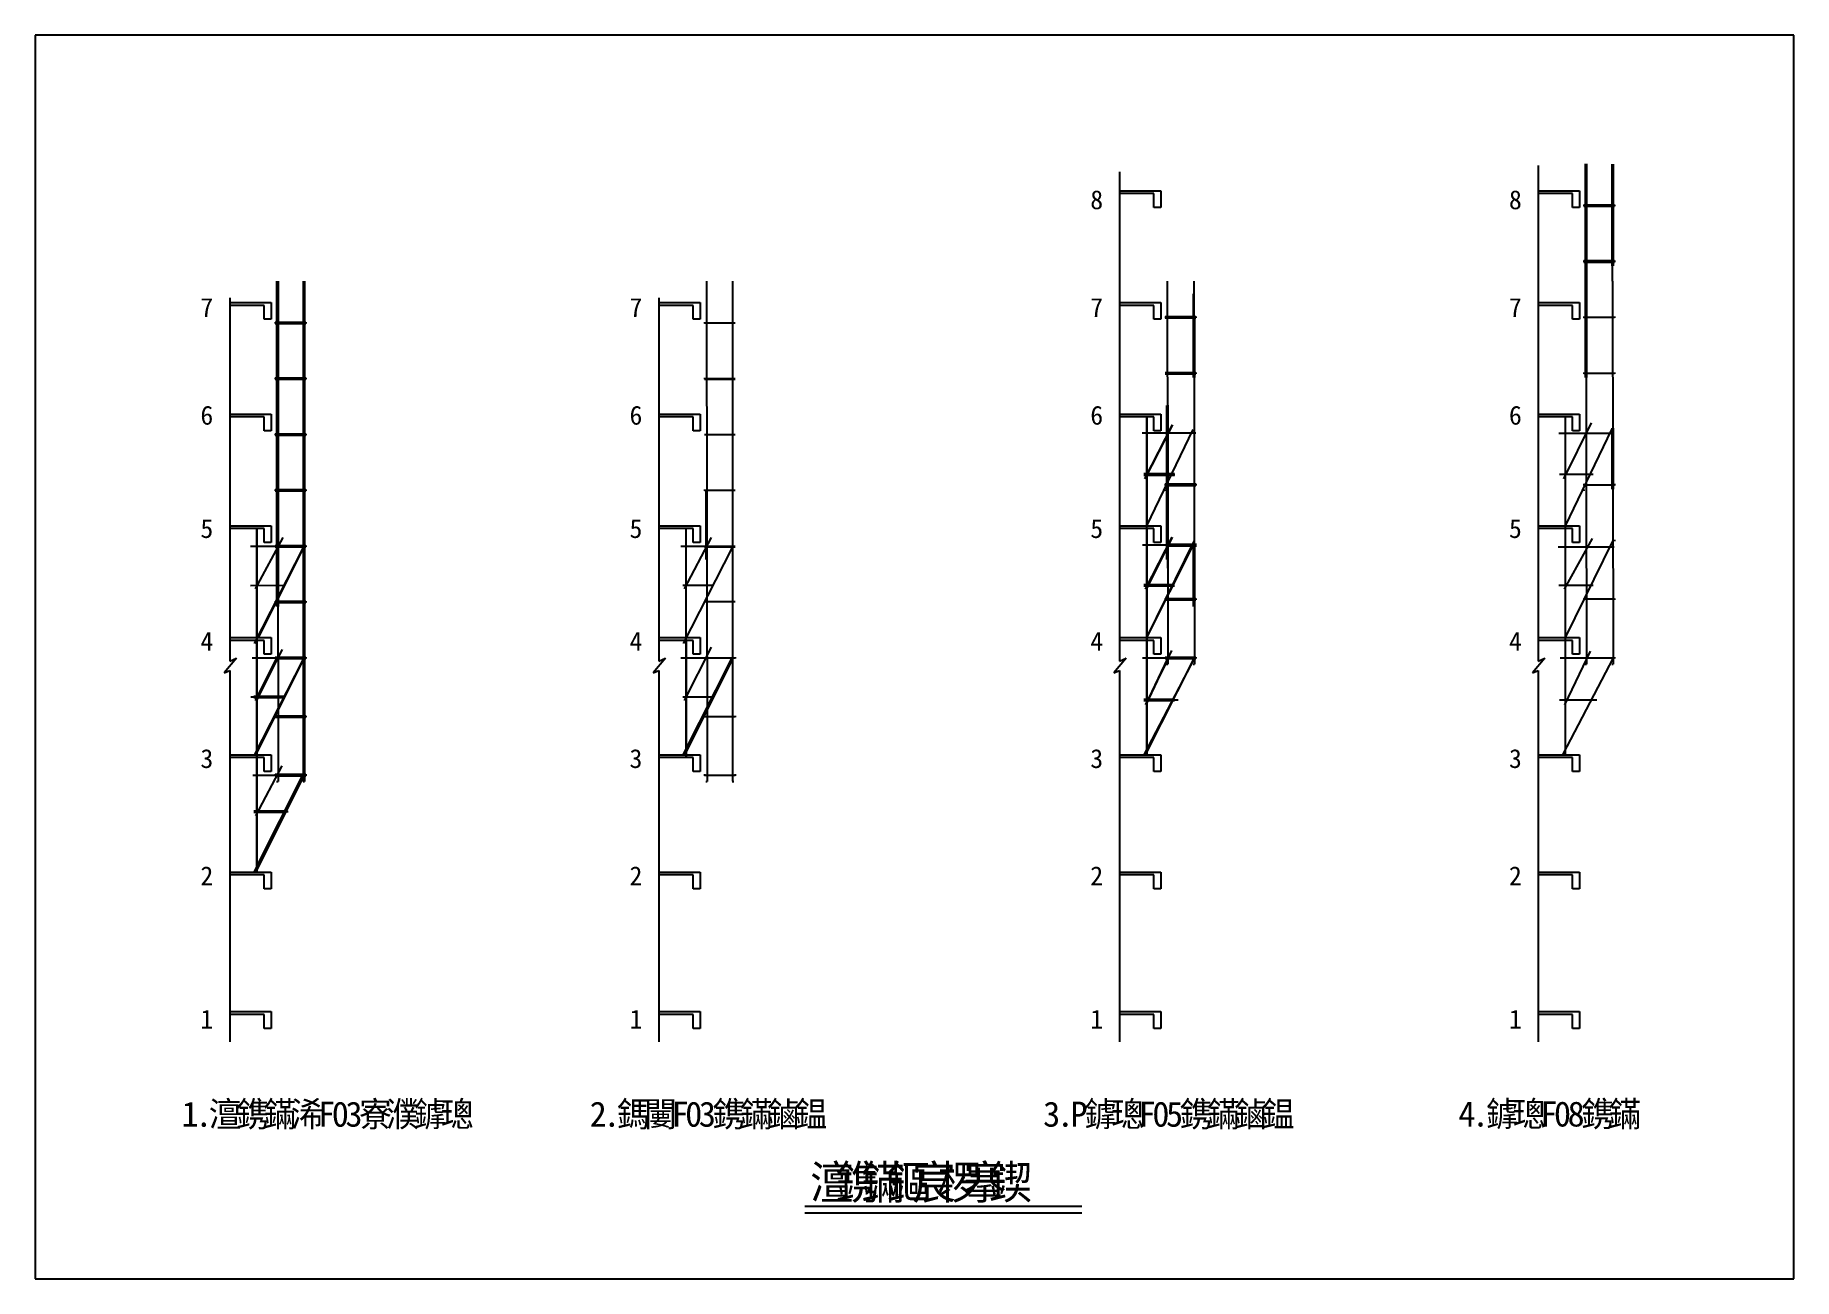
# Model space of a CAD drawing. Header units: metres. Extents: x 0 to 420, y 0 to 297.
import ezdxf

# ---------------------------------------------------------------- set-up
doc = ezdxf.new("R2010")
doc.units = ezdxf.units.M
doc.layers.add(' ', color=7, linetype='Continuous')

msp = doc.modelspace()

# ---------------------------------------------------------------- linework, layer by layer
at = {"layer": ' '}
for p, q in [((358.97, 265.9), (358.97, 147.53)), ((370.18, 266.27), (370.18, 255.25)), ((370.35, 238.23), (370.35, 266.27)), ((370.51, 266.27), (370.51, 255.25)), ((376.51, 266.23), (376.51, 255.25)), ((376.68, 238.23), (376.68, 266.23)), ((376.85, 266.23), (376.85, 255.25)), ((258.98, 264.33), (258.98, 147.53)), ((259.04, 259.82), (268.86, 259.82)), ((267.19, 259.15), (259.04, 259.15)), ((267.19, 255.82), (267.19, 259.15)), ((268.86, 259.82), (268.86, 255.82)), ((359.03, 259.82), (368.85, 259.82)), ((367.18, 259.15), (359.03, 259.15)), ((367.18, 255.82), (367.18, 259.15)), ((368.85, 259.82), (368.85, 255.82)), ((369.85, 256.48), (377.18, 256.48)), ((369.85, 256.48), (377.18, 256.48)), ((369.85, 256.48), (377.18, 256.48)), ((369.85, 256.48), (369.85, 256.15)), ((369.85, 256.32), (377.18, 256.32)), ((369.85, 256.32), (377.21, 256.32)), ((370.18, 256.48), (370.18, 241.91)), ((370.51, 256.48), (370.51, 241.91)), ((376.51, 256.48), (376.51, 241.91)), ((376.85, 256.48), (376.85, 241.91)), ((377.18, 256.48), (377.18, 256.15)), ((268.86, 255.82), (267.19, 255.82)), ((368.85, 255.82), (367.18, 255.82)), ((369.85, 256.15), (377.18, 256.15)), ((369.85, 256.15), (377.18, 256.15)), ((369.85, 256.15), (377.18, 256.15)), ((369.85, 243.15), (377.18, 243.15)), ((369.85, 243.15), (377.18, 243.15)), ((369.85, 243.15), (377.18, 243.15)), ((369.85, 243.15), (369.85, 242.82)), ((369.85, 242.98), (377.18, 242.98)), ((369.85, 242.98), (377.21, 242.98)), ((369.85, 242.82), (377.18, 242.82)), ((369.85, 242.82), (377.18, 242.82)), ((369.85, 242.82), (377.18, 242.82)), ((370.18, 243.15), (370.18, 226.48)), ((370.51, 243.15), (370.51, 226.48)), ((377.18, 243.15), (377.18, 242.82)), ((57.67, 238.27), (57.67, 227.25)), ((57.84, 238.27), (58, 118.8)), ((58, 238.27), (58, 227.25)), ((64, 238.23), (64, 227.25)), ((64.17, 118.87), (64.17, 238.23)), ((64.17, 238.23), (64.17, 118.87)), ((64.34, 238.23), (64.34, 227.25)), ((160.32, 238.27), (160.49, 118.8)), ((166.65, 118.87), (166.65, 238.23)), ((270.36, 238.23), (270.52, 146.8)), ((276.52, 235.26), (276.52, 228.58)), ((276.69, 238.23), (276.86, 146.8)), ((370.18, 235.26), (370.18, 228.58)), ((370.35, 238.23), (370.51, 146.8)), ((370.51, 235.3), (370.51, 228.58)), ((376.68, 238.23), (376.85, 146.8)), ((46.47, 234.27), (46.47, 147.53)), ((46.52, 233.15), (56.34, 233.15)), ((54.67, 232.48), (46.52, 232.48)), ((54.67, 229.15), (54.67, 232.48)), ((56.34, 233.15), (56.34, 229.15)), ((148.95, 234.27), (148.95, 147.53)), ((149.01, 233.15), (158.82, 233.15)), ((157.15, 232.48), (149.01, 232.48)), ((157.15, 229.15), (157.15, 232.48)), ((158.82, 233.15), (158.82, 229.15)), ((259.04, 233.15), (268.86, 233.15)), ((267.19, 232.48), (259.04, 232.48)), ((267.19, 229.15), (267.19, 232.48)), ((268.86, 233.15), (268.86, 229.15)), ((359.03, 233.15), (368.85, 233.15)), ((367.18, 232.48), (359.03, 232.48)), ((367.18, 229.15), (367.18, 232.48)), ((368.85, 233.15), (368.85, 229.15)), ((56.34, 229.15), (54.67, 229.15)), ((57.34, 228.48), (64.67, 228.48)), ((57.34, 228.48), (64.67, 228.48)), ((57.34, 228.48), (64.67, 228.48)), ((57.34, 228.48), (57.34, 228.15)), ((57.34, 228.32), (64.7, 228.32)), ((57.34, 228.32), (64.7, 228.32)), ((57.34, 228.15), (64.67, 228.15)), ((57.34, 228.15), (64.67, 228.15)), ((57.34, 228.15), (64.67, 228.15)), ((57.67, 228.48), (57.67, 213.91)), ((58, 228.48), (58, 213.91)), ((64, 228.48), (64, 213.91)), ((64.34, 228.48), (64.34, 213.91)), ((64.67, 228.48), (64.67, 228.15)), ((158.82, 229.15), (157.15, 229.15)), ((159.82, 228.48), (159.82, 228.15)), ((159.82, 228.48), (159.82, 228.15)), ((159.82, 228.32), (167.18, 228.32)), ((268.86, 229.15), (267.19, 229.15)), ((269.75, 229.65), (277.22, 229.65)), ((269.86, 229.82), (277.19, 229.82)), ((269.86, 229.82), (277.19, 229.82)), ((269.86, 229.82), (277.19, 229.82)), ((269.86, 229.82), (277.19, 229.82)), ((269.86, 229.65), (277.22, 229.65)), ((269.86, 229.48), (277.19, 229.48)), ((269.86, 229.48), (277.19, 229.48)), ((269.86, 229.48), (277.19, 229.48)), ((269.86, 229.48), (277.19, 229.48)), ((276.52, 229.82), (276.52, 215.25)), ((276.86, 229.82), (276.86, 215.25)), ((277.19, 229.82), (277.19, 229.48)), ((277.19, 229.82), (277.19, 229.48)), ((368.85, 229.15), (367.18, 229.15)), ((369.74, 229.65), (377.21, 229.65)), ((369.85, 229.82), (369.85, 229.48)), ((369.85, 229.82), (369.85, 229.48)), ((370.18, 229.82), (370.18, 215.25)), ((370.51, 229.82), (370.51, 215.25)), ((377.18, 229.82), (377.18, 229.48)), ((377.18, 229.82), (377.18, 229.48)), ((377.18, 229.82), (377.18, 229.48)), ((377.18, 229.82), (377.18, 229.48)), ((57.34, 215.15), (64.67, 215.15)), ((57.34, 215.15), (64.67, 215.15)), ((57.34, 215.15), (64.67, 215.15)), ((57.34, 215.15), (57.34, 214.82)), ((57.34, 214.98), (64.7, 214.98)), ((57.34, 214.98), (64.7, 214.98)), ((57.34, 214.82), (64.67, 214.82)), ((57.34, 214.82), (64.67, 214.82)), ((57.34, 214.82), (64.67, 214.82)), ((57.67, 215.15), (57.67, 198.48)), ((58, 215.15), (58, 198.48)), ((64, 215.15), (64, 198.48)), ((64.34, 215.15), (64.34, 198.48)), ((64.67, 215.15), (64.67, 214.82)), ((159.82, 215.15), (159.82, 214.82)), ((159.82, 215.15), (159.82, 214.82)), ((159.82, 214.98), (167.18, 214.98)), ((159.82, 214.98), (167.18, 214.98)), ((159.82, 214.82), (167.15, 214.82)), ((269.86, 216.48), (277.19, 216.48)), ((269.86, 216.48), (277.19, 216.48)), ((269.86, 216.48), (277.19, 216.48)), ((269.86, 216.32), (277.19, 216.32)), ((269.86, 216.32), (277.22, 216.32)), ((269.86, 216.15), (277.19, 216.15)), ((269.86, 216.15), (277.19, 216.15)), ((269.86, 216.15), (277.19, 216.15)), ((277.19, 216.48), (277.19, 216.15)), ((369.85, 216.48), (369.85, 216.15)), ((369.85, 216.32), (377.18, 216.32)), ((377.18, 216.48), (377.18, 216.15)), ((377.18, 216.48), (377.18, 216.15)), ((46.52, 206.48), (56.34, 206.48)), ((54.67, 205.82), (46.52, 205.82)), ((54.67, 202.48), (54.67, 205.82)), ((56.34, 206.48), (56.34, 202.48)), ((57.67, 207.26), (57.67, 200.58)), ((58, 207.3), (58, 200.58)), ((64, 207.26), (64, 200.58)), ((149.01, 206.48), (158.82, 206.48)), ((157.15, 205.82), (149.01, 205.82)), ((157.15, 202.48), (157.15, 205.82)), ((158.82, 206.48), (158.82, 202.48)), ((259.04, 206.48), (268.86, 206.48)), ((259.04, 206.48), (268.86, 206.48)), ((267.19, 205.82), (259.04, 205.82)), ((267.19, 205.82), (259.04, 205.82)), ((265.47, 125.15), (265.47, 205.82)), ((265.47, 205.82), (265.47, 179.82)), ((267.19, 202.48), (267.19, 205.82)), ((267.19, 202.48), (267.19, 205.82)), ((268.86, 206.48), (268.86, 202.48)), ((268.86, 206.48), (268.86, 202.48)), ((270.19, 208.59), (270.19, 201.91)), ((270.19, 207.26), (270.19, 200.58)), ((270.52, 208.63), (270.52, 201.91)), ((270.52, 207.3), (270.52, 200.58)), ((359.03, 206.48), (368.85, 206.48)), ((359.03, 206.48), (368.85, 206.48)), ((359.03, 206.48), (368.85, 206.48)), ((367.18, 205.82), (359.03, 205.82)), ((367.18, 205.82), (359.03, 205.82)), ((367.18, 205.82), (359.03, 205.82)), ((365.46, 125.15), (365.46, 205.82)), ((367.18, 202.48), (367.18, 205.82)), ((367.18, 202.48), (367.18, 205.82)), ((367.18, 202.48), (367.18, 205.82)), ((368.85, 206.48), (368.85, 202.48)), ((368.85, 206.48), (368.85, 202.48)), ((368.85, 206.48), (368.85, 202.48)), ((56.34, 202.48), (54.67, 202.48)), ((57.34, 201.82), (64.67, 201.82)), ((57.34, 201.82), (64.67, 201.82)), ((57.34, 201.82), (64.67, 201.82)), ((57.34, 201.82), (64.67, 201.82)), ((57.34, 201.82), (57.34, 201.48)), ((57.34, 201.82), (57.34, 201.48)), ((57.34, 201.65), (64.67, 201.65)), ((57.34, 201.65), (64.7, 201.65)), ((57.67, 201.82), (57.67, 187.25)), ((58, 201.82), (58, 187.25)), ((64, 201.82), (64, 187.25)), ((64.34, 201.82), (64.34, 187.25)), ((64.67, 201.82), (64.67, 201.48)), ((64.67, 201.82), (64.67, 201.48)), ((158.82, 202.48), (157.15, 202.48)), ((159.82, 201.65), (167.15, 201.65)), ((264.4, 202.03), (277.19, 202.03)), ((271.61, 203.96), (264.99, 191.08)), ((264.99, 191.08), (271.61, 203.96)), ((265.52, 179.82), (276.52, 202.82)), ((265.52, 179.82), (276.52, 202.82)), ((268.86, 202.48), (267.19, 202.48)), ((268.86, 202.48), (267.19, 202.48)), ((270.19, 201.82), (270.19, 187.25)), ((270.52, 201.82), (270.52, 187.25)), ((363.89, 201.97), (377.09, 201.97)), ((371.62, 204.4), (364.98, 191.08)), ((365.51, 179.82), (376.51, 202.82)), ((368.85, 202.48), (367.18, 202.48)), ((368.85, 202.48), (367.18, 202.48)), ((368.85, 202.48), (367.18, 202.48)), ((376.51, 203.15), (376.51, 188.58)), ((376.85, 203.15), (376.85, 188.58)), ((57.34, 201.48), (64.67, 201.48)), ((57.34, 201.48), (64.67, 201.48)), ((57.34, 201.48), (64.67, 201.48)), ((57.34, 201.48), (64.67, 201.48)), ((264.78, 192.29), (272.11, 192.29)), ((264.78, 192.29), (272.11, 192.29)), ((264.78, 192.29), (272.11, 192.29)), ((264.78, 192.15), (272.11, 192.15)), ((264.78, 192.15), (272.11, 192.15)), ((264.78, 192.12), (272.14, 192.12)), ((264.78, 191.96), (272.11, 191.96)), ((264.78, 191.96), (272.11, 191.96)), ((264.78, 191.96), (272.11, 191.96)), ((264.78, 191.96), (272.11, 191.96)), ((269.86, 189.82), (277.19, 189.82)), ((269.86, 189.82), (277.19, 189.82)), ((269.86, 189.82), (277.19, 189.82)), ((269.86, 189.82), (269.86, 189.48)), ((269.86, 189.65), (277.19, 189.65)), ((269.86, 189.65), (277.22, 189.65)), ((269.86, 189.48), (277.19, 189.48)), ((269.86, 189.48), (277.19, 189.48)), ((269.86, 189.48), (277.19, 189.48)), ((269.97, 189.48), (269.92, 189.37)), ((277.19, 189.82), (277.19, 189.48)), ((364, 192.15), (372.1, 192.15)), ((369.85, 189.82), (369.85, 189.48)), ((369.85, 189.82), (369.85, 189.48)), ((369.85, 189.65), (377.18, 189.65)), ((369.96, 189.48), (369.91, 189.37)), ((369.96, 189.48), (369.91, 189.37)), ((377.18, 189.82), (377.18, 189.48)), ((377.18, 189.82), (377.18, 189.48)), ((57.34, 188.48), (64.67, 188.48)), ((57.34, 188.48), (64.67, 188.48)), ((57.34, 188.48), (64.67, 188.48)), ((57.34, 188.48), (57.34, 188.15)), ((57.34, 188.32), (64.7, 188.32)), ((57.34, 188.32), (64.7, 188.32)), ((57.34, 188.15), (64.67, 188.15)), ((57.34, 188.15), (64.67, 188.15)), ((57.34, 188.15), (64.67, 188.15)), ((57.67, 188.48), (57.67, 171.82)), ((58, 188.48), (58, 171.82)), ((64, 188.48), (64, 171.82)), ((64.34, 188.48), (64.34, 171.82)), ((64.67, 188.48), (64.67, 188.15)), ((159.82, 188.48), (159.82, 188.15)), ((159.82, 188.48), (159.82, 188.15)), ((159.82, 188.32), (167.18, 188.32)), ((160.15, 188.48), (160.15, 171.82)), ((160.15, 188.48), (160.15, 171.82)), ((269.86, 188.48), (269.86, 188.15)), ((270.19, 188.48), (270.19, 171.82)), ((270.52, 188.48), (270.52, 171.82)), ((369.85, 188.48), (369.85, 188.15)), ((58, 180.63), (58, 173.91)), ((64.34, 180.63), (64.34, 173.91)), ((46.52, 179.82), (56.34, 179.82)), ((54.67, 179.15), (46.52, 179.15)), ((59.12, 177.02), (52.5, 164.79)), ((52.96, 97.15), (52.96, 179.15)), ((52.96, 179.15), (52.96, 97.15)), ((52.96, 179.15), (52.96, 153.15)), ((54.67, 175.82), (54.67, 179.15)), ((56.34, 179.82), (56.34, 175.82)), ((57.67, 180.59), (57.67, 173.91)), ((64, 180.59), (64, 173.91)), ((149.01, 179.82), (158.82, 179.82)), ((149.01, 179.82), (158.82, 179.82)), ((149.01, 179.82), (158.82, 179.82)), ((157.15, 179.15), (149.01, 179.15)), ((157.15, 179.15), (149.01, 179.15)), ((157.15, 179.15), (149.01, 179.15)), ((161.45, 177.01), (154.98, 164.79)), ((155.44, 124.48), (155.44, 179.15)), ((157.15, 175.82), (157.15, 179.15)), ((157.15, 175.82), (157.15, 179.15)), ((157.15, 175.82), (157.15, 179.15)), ((158.82, 179.82), (158.82, 175.82)), ((158.82, 179.82), (158.82, 175.82)), ((158.82, 179.82), (158.82, 175.82)), ((160.15, 180.59), (160.15, 173.91)), ((160.15, 180.59), (160.15, 173.91)), ((259.04, 179.82), (268.86, 179.82)), ((259.04, 179.82), (268.86, 179.82)), ((259.04, 179.82), (268.86, 179.82)), ((267.19, 179.15), (259.04, 179.15)), ((267.19, 179.15), (259.04, 179.15)), ((267.19, 179.15), (259.04, 179.15)), ((271.55, 177.12), (265.17, 164.69)), ((265.17, 164.69), (271.55, 177.12)), ((271.55, 177.12), (265.29, 164.61)), ((265.47, 179.15), (265.47, 151.82)), ((267.19, 175.82), (267.19, 179.15)), ((267.19, 175.82), (267.19, 179.15)), ((267.19, 175.82), (267.19, 179.15)), ((268.86, 179.82), (268.86, 175.82)), ((268.86, 179.82), (268.86, 175.82)), ((268.86, 179.82), (268.86, 175.82)), ((359.03, 179.82), (368.85, 179.82)), ((359.03, 179.82), (368.85, 179.82)), ((359.03, 179.82), (368.85, 179.82)), ((359.03, 179.82), (368.85, 179.82)), ((367.18, 179.15), (359.03, 179.15)), ((367.18, 179.15), (359.03, 179.15)), ((367.18, 179.15), (359.03, 179.15)), ((367.18, 179.15), (359.03, 179.15)), ((371.82, 176.83), (365.16, 164.69)), ((367.18, 175.82), (367.18, 179.15)), ((367.18, 175.82), (367.18, 179.15)), ((367.18, 175.82), (367.18, 179.15)), ((367.18, 175.82), (367.18, 179.15)), ((368.85, 179.82), (368.85, 175.82)), ((368.85, 179.82), (368.85, 175.82)), ((368.85, 179.82), (368.85, 175.82)), ((368.85, 179.82), (368.85, 175.82)), ((377.18, 176.48), (377.18, 176.15)), ((377.18, 176.48), (377.18, 176.15)), ((51.42, 174.98), (64.67, 174.98)), ((52.34, 151.69), (64, 174.5)), ((56.34, 175.82), (54.67, 175.82)), ((57.34, 175.15), (64.67, 175.15)), ((57.34, 175.15), (64.67, 175.15)), ((57.34, 175.15), (64.67, 175.15)), ((57.34, 175.15), (64.67, 175.15)), ((57.34, 175.15), (57.34, 174.82)), ((57.34, 175.15), (57.34, 174.82)), ((57.34, 174.98), (64.7, 174.98)), ((57.34, 174.82), (64.67, 174.82)), ((57.34, 174.82), (64.67, 174.82)), ((57.34, 174.82), (64.67, 174.82)), ((57.34, 174.82), (64.67, 174.82)), ((64, 174.5), (57.62, 161.82)), ((57.67, 175.15), (57.67, 160.58)), ((58, 175.15), (58, 160.58)), ((64, 175.15), (64, 160.58)), ((64.34, 175.15), (64.34, 160.58)), ((64.67, 175.15), (64.67, 174.82)), ((64.67, 175.15), (64.67, 174.82)), ((154.21, 174.98), (167.18, 174.98)), ((154.82, 151.69), (166.49, 174.5)), ((158.82, 175.82), (157.15, 175.82)), ((158.82, 175.82), (157.15, 175.82)), ((158.82, 175.82), (157.15, 175.82)), ((159.82, 175.15), (159.82, 174.82)), ((159.82, 175.15), (159.82, 174.82)), ((159.82, 175.15), (159.82, 174.82)), ((159.82, 175.15), (159.82, 174.82)), ((159.82, 174.98), (167.18, 174.98)), ((159.82, 174.82), (167.15, 174.82)), ((264.42, 175.25), (277.32, 175.25)), ((264.42, 175.25), (277.35, 175.25)), ((276.69, 176.15), (265.47, 153.28)), ((276.31, 174.82), (265.47, 153.28)), ((268.86, 175.82), (267.19, 175.82)), ((268.86, 175.82), (267.19, 175.82)), ((268.86, 175.82), (267.19, 175.82)), ((269.99, 175.42), (277.32, 175.42)), ((269.99, 175.42), (277.32, 175.42)), ((269.99, 175.42), (277.32, 175.42)), ((269.99, 175.08), (277.32, 175.08)), ((269.99, 175.08), (277.32, 175.08)), ((269.99, 175.08), (277.32, 175.08)), ((270.52, 175.15), (270.52, 160.58)), ((276.52, 175.15), (276.52, 160.58)), ((276.86, 175.15), (276.86, 160.58)), ((363.72, 174.84), (377.13, 174.84)), ((376.68, 176.15), (365.46, 153.28)), ((368.85, 175.82), (367.18, 175.82)), ((368.85, 175.82), (367.18, 175.82)), ((368.85, 175.82), (367.18, 175.82)), ((368.85, 175.82), (367.18, 175.82)), ((51.42, 165.6), (59.54, 165.62)), ((154.71, 165.62), (162.02, 165.62)), ((264.75, 165.79), (272.08, 165.79)), ((264.75, 165.79), (272.08, 165.79)), ((264.75, 165.79), (272.08, 165.79)), ((264.75, 165.65), (272.08, 165.65)), ((264.75, 165.62), (272.11, 165.62)), ((264.75, 165.62), (272.11, 165.62)), ((264.75, 165.46), (272.08, 165.46)), ((264.75, 165.46), (272.08, 165.46)), ((264.75, 165.46), (272.08, 165.46)), ((264.75, 165.46), (272.08, 165.46)), ((363.91, 165.62), (372.1, 165.62)), ((57.46, 161.48), (53.26, 153.15)), ((57.34, 161.82), (64.67, 161.82)), ((57.34, 161.82), (64.67, 161.82)), ((57.34, 161.82), (64.67, 161.82)), ((57.34, 161.82), (57.34, 161.48)), ((57.34, 161.65), (64.7, 161.65)), ((57.34, 161.48), (64.67, 161.48)), ((57.34, 161.48), (64.67, 161.48)), ((57.34, 161.48), (64.67, 161.48)), ((57.46, 161.48), (57.4, 161.37)), ((64.67, 161.65), (57.54, 161.65)), ((64, 161.82), (64, 118.8)), ((64, 161.82), (64, 118.8)), ((64.34, 161.82), (64.34, 118.8)), ((64.34, 161.82), (64.34, 118.8)), ((64.67, 161.82), (64.67, 161.48)), ((167.15, 161.65), (160.03, 161.65)), ((269.86, 162.48), (277.19, 162.48)), ((269.86, 162.48), (277.19, 162.48)), ((269.86, 162.48), (269.86, 162.15)), ((269.86, 162.32), (277.22, 162.32)), ((269.86, 162.15), (277.19, 162.15)), ((269.86, 162.15), (277.19, 162.15)), ((277.22, 162.32), (270.02, 162.32)), ((270.52, 161.82), (270.52, 146.8)), ((276.86, 161.82), (276.86, 146.8)), ((276.86, 161.82), (276.86, 146.8)), ((277.19, 162.48), (277.19, 162.15)), ((369.85, 162.48), (369.85, 162.15)), ((369.85, 162.48), (369.85, 162.15)), ((377.21, 162.32), (370.01, 162.32)), ((377.18, 162.48), (377.18, 162.15)), ((377.18, 162.48), (377.18, 162.15)), ((46.52, 153.15), (56.34, 153.15)), ((46.52, 153.15), (56.34, 153.15)), ((54.67, 152.48), (46.52, 152.48)), ((54.67, 152.48), (46.52, 152.48)), ((52.96, 152.48), (52.96, 125.15)), ((54.67, 149.15), (54.67, 152.48)), ((54.67, 149.15), (54.67, 152.48)), ((56.34, 153.15), (56.34, 149.15)), ((56.34, 153.15), (56.34, 149.15)), ((149.01, 153.15), (158.82, 153.15)), ((149.01, 153.15), (158.82, 153.15)), ((149.01, 153.15), (158.82, 153.15)), ((149.01, 153.15), (158.82, 153.15)), ((149.01, 153.15), (158.82, 153.15)), ((157.15, 152.48), (149.01, 152.48)), ((157.15, 152.48), (149.01, 152.48)), ((157.15, 152.48), (149.01, 152.48)), ((157.15, 152.48), (149.01, 152.48)), ((157.15, 152.48), (149.01, 152.48)), ((155.44, 152.48), (155.44, 125.15)), ((155.47, 152.32), (155.47, 124.98)), ((157.15, 149.15), (157.15, 152.48)), ((157.15, 149.15), (157.15, 152.48)), ((157.15, 149.15), (157.15, 152.48)), ((157.15, 149.15), (157.15, 152.48)), ((157.15, 149.15), (157.15, 152.48)), ((158.82, 153.15), (158.82, 149.15)), ((158.82, 153.15), (158.82, 149.15)), ((158.82, 153.15), (158.82, 149.15)), ((158.82, 153.15), (158.82, 149.15)), ((158.82, 153.15), (158.82, 149.15)), ((259.04, 153.15), (268.86, 153.15)), ((259.04, 153.15), (268.86, 153.15)), ((259.04, 153.15), (268.86, 153.15)), ((259.04, 153.15), (268.86, 153.15)), ((267.19, 152.48), (259.04, 152.48)), ((267.19, 152.48), (259.04, 152.48)), ((267.19, 152.48), (259.04, 152.48)), ((267.19, 152.48), (259.04, 152.48)), ((265.47, 151.8), (265.47, 125.15)), ((267.19, 149.15), (267.19, 152.48)), ((267.19, 149.15), (267.19, 152.48)), ((267.19, 149.15), (267.19, 152.48)), ((267.19, 149.15), (267.19, 152.48)), ((268.86, 153.15), (268.86, 149.15)), ((268.86, 153.15), (268.86, 149.15)), ((268.86, 153.15), (268.86, 149.15)), ((268.86, 153.15), (268.86, 149.15)), ((359.03, 153.15), (368.85, 153.15)), ((359.03, 153.15), (368.85, 153.15)), ((359.03, 153.15), (368.85, 153.15)), ((359.03, 153.15), (368.85, 153.15)), ((359.03, 153.15), (368.85, 153.15)), ((367.18, 152.48), (359.03, 152.48)), ((367.18, 152.48), (359.03, 152.48)), ((367.18, 152.48), (359.03, 152.48)), ((367.18, 152.48), (359.03, 152.48)), ((367.18, 152.48), (359.03, 152.48)), ((367.18, 149.15), (367.18, 152.48)), ((367.18, 149.15), (367.18, 152.48)), ((367.18, 149.15), (367.18, 152.48)), ((367.18, 149.15), (367.18, 152.48)), ((367.18, 149.15), (367.18, 152.48)), ((368.85, 153.15), (368.85, 149.15)), ((368.85, 153.15), (368.85, 149.15)), ((368.85, 153.15), (368.85, 149.15)), ((368.85, 153.15), (368.85, 149.15)), ((368.85, 153.15), (368.85, 149.15)), ((48.07, 148.26), (45.11, 144.72)), ((46.47, 147.53), (48.07, 148.26)), ((51.86, 148.32), (64.67, 148.32)), ((52.34, 125.03), (64, 147.83)), ((59.01, 150.28), (52.5, 138.12)), ((57.46, 147.98), (52.5, 138.12)), ((64, 147.83), (52.59, 125.15)), ((57.67, 147.67), (52.78, 137.94)), ((57.67, 147.67), (52.78, 137.94)), ((56.34, 149.15), (54.67, 149.15)), ((56.34, 149.15), (54.67, 149.15)), ((57.34, 148.48), (64.67, 148.48)), ((57.34, 148.48), (64.67, 148.48)), ((57.34, 148.48), (64.67, 148.48)), ((57.34, 148.48), (57.34, 148.15)), ((57.34, 148.32), (64.7, 148.32)), ((57.34, 148.15), (64.67, 148.15)), ((57.34, 148.15), (64.67, 148.15)), ((57.34, 148.15), (64.67, 148.15)), ((64, 147.83), (57.62, 135.15)), ((64.67, 148.48), (64.67, 148.15)), ((150.55, 148.26), (147.6, 144.72)), ((148.95, 147.53), (150.55, 148.26)), ((154.21, 148.32), (167.15, 148.32)), ((166.27, 148.15), (154.77, 125.3)), ((166.49, 148.15), (154.82, 125.03)), ((154.82, 125.03), (166.49, 148.15)), ((161.45, 150.85), (154.98, 138.12)), ((166.49, 147.83), (155.07, 125.15)), ((158.82, 149.15), (157.15, 149.15)), ((158.82, 149.15), (157.15, 149.15)), ((158.82, 149.15), (157.15, 149.15)), ((158.82, 149.15), (157.15, 149.15)), ((158.82, 149.15), (157.15, 149.15)), ((159.82, 148.48), (159.82, 148.15)), ((159.82, 148.48), (159.82, 148.15)), ((166.49, 147.83), (160.1, 135.15)), ((166.49, 147.83), (160.1, 135.15)), ((167.15, 148.48), (167.15, 148.15)), ((167.15, 148.48), (167.15, 148.15)), ((260.58, 148.26), (257.63, 144.72)), ((258.98, 147.53), (260.58, 148.26)), ((264.45, 148.32), (277.19, 148.32)), ((276.85, 148.32), (264.81, 125.3)), ((276.52, 147.83), (265.11, 125.15)), ((271.39, 150.05), (265.28, 137.1)), ((265.28, 137.1), (270.52, 148.15)), ((268.86, 149.15), (267.19, 149.15)), ((268.86, 149.15), (267.19, 149.15)), ((268.86, 149.15), (267.19, 149.15)), ((268.86, 149.15), (267.19, 149.15)), ((269.86, 148.48), (277.19, 148.48)), ((269.86, 148.48), (269.86, 148.15)), ((269.86, 148.32), (277.22, 148.32)), ((269.86, 148.15), (277.19, 148.15)), ((276.52, 147.83), (270.14, 135.15)), ((277.19, 148.48), (277.19, 148.15)), ((360.57, 148.26), (357.62, 144.72)), ((358.97, 147.53), (360.57, 148.26)), ((364.19, 148.32), (377.18, 148.32)), ((376.84, 148.32), (364.8, 125.3)), ((371.39, 149.87), (365.27, 137.1)), ((368.85, 149.15), (367.18, 149.15)), ((368.85, 149.15), (367.18, 149.15)), ((368.85, 149.15), (367.18, 149.15)), ((368.85, 149.15), (367.18, 149.15)), ((368.85, 149.15), (367.18, 149.15)), ((369.85, 148.48), (369.85, 148.15)), ((369.85, 148.48), (369.85, 148.15)), ((377.18, 148.48), (377.18, 148.15)), ((377.18, 148.48), (377.18, 148.15)), ((45.11, 144.72), (46.47, 145.27)), ((46.47, 145.27), (46.47, 56.63)), ((147.6, 144.72), (148.95, 145.27)), ((148.95, 145.27), (148.95, 56.63)), ((257.63, 144.72), (258.98, 145.27)), ((258.98, 145.27), (258.98, 56.63)), ((269.98, 146.82), (265.14, 137.2)), ((269.98, 146.82), (265.14, 137.2)), ((269.98, 146.82), (265.14, 137.2)), ((270.19, 146.8), (270.52, 146.8)), ((276.52, 146.8), (276.86, 146.8)), ((357.62, 144.72), (358.97, 145.27)), ((358.97, 145.27), (358.97, 56.63)), ((370.18, 146.8), (370.51, 146.8)), ((370.18, 146.8), (370.51, 146.8)), ((376.51, 146.8), (376.85, 146.8)), ((376.51, 146.8), (376.85, 146.8)), ((51.53, 138.96), (59.54, 138.96)), ((52.23, 139.12), (59.56, 139.12)), ((52.23, 139.12), (59.56, 139.12)), ((52.23, 139.12), (59.56, 139.12)), ((52.23, 138.99), (59.56, 138.99)), ((52.23, 138.96), (59.59, 138.96)), ((52.23, 138.79), (59.56, 138.79)), ((52.23, 138.79), (59.56, 138.79)), ((52.23, 138.79), (59.56, 138.79)), ((52.23, 138.79), (59.56, 138.79)), ((154.71, 138.96), (162.02, 138.96)), ((57.34, 134.48), (64.67, 134.48)), ((57.34, 134.48), (64.67, 134.48)), ((57.34, 134.48), (57.34, 134.15)), ((64.67, 134.48), (64.67, 134.15)), ((159.82, 134.48), (159.82, 134.15)), ((159.82, 134.48), (159.82, 134.15)), ((167.15, 134.48), (167.15, 134.15)), ((167.15, 134.48), (167.15, 134.15)), ((264.75, 138.44), (272.08, 138.44)), ((264.75, 138.44), (272.08, 138.44)), ((264.75, 138.44), (272.08, 138.44)), ((264.75, 138.3), (272.97, 138.27)), ((264.75, 138.3), (272.08, 138.3)), ((264.75, 138.27), (272.97, 138.27)), ((264.75, 138.11), (272.08, 138.11)), ((264.75, 138.11), (272.08, 138.11)), ((264.75, 138.11), (272.08, 138.11)), ((264.75, 138.11), (272.08, 138.11)), ((364.01, 138.3), (372.96, 138.27)), ((57.34, 134.32), (64.7, 134.32)), ((57.34, 134.32), (64.7, 134.32)), ((57.34, 134.15), (64.67, 134.15)), ((57.34, 134.15), (64.67, 134.15)), ((159.82, 134.32), (167.18, 134.32)), ((46.52, 125.15), (56.34, 125.15)), ((46.52, 125.15), (56.34, 125.15)), ((46.52, 125.15), (56.34, 125.15)), ((54.67, 124.48), (46.52, 124.48)), ((54.67, 124.48), (46.52, 124.48)), ((54.67, 124.48), (46.52, 124.48)), ((58.89, 122.53), (52.62, 110.54)), ((52.96, 125.13), (52.96, 97.15)), ((54.67, 121.15), (54.67, 124.48)), ((54.67, 121.15), (54.67, 124.48)), ((54.67, 121.15), (54.67, 124.48)), ((56.34, 125.15), (56.34, 121.15)), ((56.34, 125.15), (56.34, 121.15)), ((56.34, 125.15), (56.34, 121.15)), ((149.01, 125.15), (158.82, 125.15)), ((149.01, 125.15), (158.82, 125.15)), ((149.01, 125.15), (158.82, 125.15)), ((149.01, 125.15), (158.82, 125.15)), ((157.15, 124.48), (149.01, 124.48)), ((157.15, 124.48), (149.01, 124.48)), ((157.15, 124.48), (149.01, 124.48)), ((157.15, 124.48), (149.01, 124.48)), ((155.44, 125.13), (155.44, 124.48)), ((157.15, 121.15), (157.15, 124.48)), ((157.15, 121.15), (157.15, 124.48)), ((157.15, 121.15), (157.15, 124.48)), ((157.15, 121.15), (157.15, 124.48)), ((158.82, 125.15), (158.82, 121.15)), ((158.82, 125.15), (158.82, 121.15)), ((158.82, 125.15), (158.82, 121.15)), ((158.82, 125.15), (158.82, 121.15)), ((259.04, 125.15), (268.86, 125.15)), ((259.04, 125.15), (268.86, 125.15)), ((259.04, 125.15), (268.86, 125.15)), ((259.04, 125.15), (268.86, 125.15)), ((259.04, 125.15), (268.86, 125.15)), ((267.19, 124.48), (259.04, 124.48)), ((267.19, 124.48), (259.04, 124.48)), ((267.19, 124.48), (259.04, 124.48)), ((267.19, 124.48), (259.04, 124.48)), ((267.19, 124.48), (259.04, 124.48)), ((267.19, 121.15), (267.19, 124.48)), ((267.19, 121.15), (267.19, 124.48)), ((267.19, 121.15), (267.19, 124.48)), ((267.19, 121.15), (267.19, 124.48)), ((267.19, 121.15), (267.19, 124.48)), ((268.86, 125.15), (268.86, 121.15)), ((268.86, 125.15), (268.86, 121.15)), ((268.86, 125.15), (268.86, 121.15)), ((268.86, 125.15), (268.86, 121.15)), ((268.86, 125.15), (268.86, 121.15)), ((359.03, 125.15), (368.85, 125.15)), ((359.03, 125.15), (368.85, 125.15)), ((359.03, 125.15), (368.85, 125.15)), ((359.03, 125.15), (368.85, 125.15)), ((359.03, 125.15), (368.85, 125.15)), ((359.03, 125.15), (368.85, 125.15)), ((367.18, 124.48), (359.03, 124.48)), ((367.18, 124.48), (359.03, 124.48)), ((367.18, 124.48), (359.03, 124.48)), ((367.18, 124.48), (359.03, 124.48)), ((367.18, 124.48), (359.03, 124.48)), ((367.18, 124.48), (359.03, 124.48)), ((367.18, 121.15), (367.18, 124.48)), ((367.18, 121.15), (367.18, 124.48)), ((367.18, 121.15), (367.18, 124.48)), ((367.18, 121.15), (367.18, 124.48)), ((367.18, 121.15), (367.18, 124.48)), ((367.18, 121.15), (367.18, 124.48)), ((368.85, 125.15), (368.85, 121.15)), ((368.85, 125.15), (368.85, 121.15)), ((368.85, 125.15), (368.85, 121.15)), ((368.85, 125.15), (368.85, 121.15)), ((368.85, 125.15), (368.85, 121.15)), ((368.85, 125.15), (368.85, 121.15)), ((51.97, 120.32), (64.7, 120.32)), ((63.79, 120.15), (52.29, 97.3)), ((63.79, 120.15), (52.29, 97.3)), ((52.34, 97.04), (64, 120.15)), ((64, 119.83), (52.59, 97.15)), ((64, 119.83), (52.59, 97.15)), ((63.79, 120.15), (52.96, 98.62)), ((56.34, 121.15), (54.67, 121.15)), ((56.34, 121.15), (54.67, 121.15)), ((56.34, 121.15), (54.67, 121.15)), ((57.34, 120.48), (64.67, 120.48)), ((57.34, 120.48), (57.34, 120.15)), ((57.34, 120.32), (64.7, 120.32)), ((57.34, 120.15), (64.67, 120.15)), ((64, 119.83), (57.62, 107.15)), ((57.67, 118.8), (58, 118.8)), ((64, 118.8), (64.34, 118.8)), ((64.67, 120.48), (64.67, 120.15)), ((158.82, 121.15), (157.15, 121.15)), ((158.82, 121.15), (157.15, 121.15)), ((158.82, 121.15), (157.15, 121.15)), ((158.82, 121.15), (157.15, 121.15)), ((159.82, 120.48), (159.82, 120.15)), ((159.82, 120.48), (159.82, 120.15)), ((159.82, 120.32), (167.18, 120.32)), ((160.15, 118.8), (160.49, 118.8)), ((160.15, 118.8), (160.49, 118.8)), ((166.49, 118.8), (166.82, 118.8)), ((166.49, 118.8), (166.82, 118.8)), ((167.15, 120.48), (167.15, 120.15)), ((167.15, 120.48), (167.15, 120.15)), ((268.86, 121.15), (267.19, 121.15)), ((268.86, 121.15), (267.19, 121.15)), ((268.86, 121.15), (267.19, 121.15)), ((268.86, 121.15), (267.19, 121.15)), ((268.86, 121.15), (267.19, 121.15)), ((368.85, 121.15), (367.18, 121.15)), ((368.85, 121.15), (367.18, 121.15)), ((368.85, 121.15), (367.18, 121.15)), ((368.85, 121.15), (367.18, 121.15)), ((368.85, 121.15), (367.18, 121.15)), ((368.85, 121.15), (367.18, 121.15)), ((52.23, 111.77), (59.56, 111.77)), ((52.23, 111.77), (59.56, 111.77)), ((52.23, 111.77), (59.56, 111.77)), ((52.23, 111.64), (59.56, 111.64)), ((52.23, 111.61), (60.45, 111.61)), ((52.23, 111.61), (60.45, 111.61)), ((52.23, 111.44), (59.56, 111.44)), ((52.23, 111.44), (59.56, 111.44)), ((52.23, 111.44), (59.56, 111.44)), ((52.23, 111.44), (59.56, 111.44)), ((46.52, 97.15), (56.34, 97.15)), ((46.52, 97.15), (56.34, 97.15)), ((46.52, 97.15), (56.34, 97.15)), ((46.52, 97.15), (56.34, 97.15)), ((56.34, 97.15), (56.34, 93.15)), ((56.34, 97.15), (56.34, 93.15)), ((56.34, 97.15), (56.34, 93.15)), ((56.34, 97.15), (56.34, 93.15)), ((149.01, 97.15), (158.82, 97.15)), ((149.01, 97.15), (158.82, 97.15)), ((149.01, 97.15), (158.82, 97.15)), ((149.01, 97.15), (158.82, 97.15)), ((149.01, 97.15), (158.82, 97.15)), ((158.82, 97.15), (158.82, 93.15)), ((158.82, 97.15), (158.82, 93.15)), ((158.82, 97.15), (158.82, 93.15)), ((158.82, 97.15), (158.82, 93.15)), ((158.82, 97.15), (158.82, 93.15)), ((259.04, 97.15), (268.86, 97.15)), ((259.04, 97.15), (268.86, 97.15)), ((259.04, 97.15), (268.86, 97.15)), ((259.04, 97.15), (268.86, 97.15)), ((259.04, 97.15), (268.86, 97.15)), ((268.86, 97.15), (268.86, 93.15)), ((268.86, 97.15), (268.86, 93.15)), ((268.86, 97.15), (268.86, 93.15)), ((268.86, 97.15), (268.86, 93.15)), ((268.86, 97.15), (268.86, 93.15)), ((359.03, 97.15), (368.85, 97.15)), ((359.03, 97.15), (368.85, 97.15)), ((359.03, 97.15), (368.85, 97.15)), ((359.03, 97.15), (368.85, 97.15)), ((359.03, 97.15), (368.85, 97.15)), ((359.03, 97.15), (368.85, 97.15)), ((368.85, 97.15), (368.85, 93.15)), ((368.85, 97.15), (368.85, 93.15)), ((368.85, 97.15), (368.85, 93.15)), ((368.85, 97.15), (368.85, 93.15)), ((368.85, 97.15), (368.85, 93.15)), ((368.85, 97.15), (368.85, 93.15)), ((54.67, 96.48), (46.52, 96.48)), ((54.67, 96.48), (46.52, 96.48)), ((54.67, 96.48), (46.52, 96.48)), ((54.67, 96.48), (46.52, 96.48)), ((54.67, 93.15), (54.67, 96.48)), ((54.67, 93.15), (54.67, 96.48)), ((54.67, 93.15), (54.67, 96.48)), ((54.67, 93.15), (54.67, 96.48)), ((56.34, 93.15), (54.67, 93.15)), ((56.34, 93.15), (54.67, 93.15)), ((56.34, 93.15), (54.67, 93.15)), ((56.34, 93.15), (54.67, 93.15)), ((157.15, 96.48), (149.01, 96.48)), ((157.15, 96.48), (149.01, 96.48)), ((157.15, 96.48), (149.01, 96.48)), ((157.15, 96.48), (149.01, 96.48)), ((157.15, 96.48), (149.01, 96.48)), ((157.15, 93.15), (157.15, 96.48)), ((157.15, 93.15), (157.15, 96.48)), ((157.15, 93.15), (157.15, 96.48)), ((157.15, 93.15), (157.15, 96.48)), ((157.15, 93.15), (157.15, 96.48)), ((158.82, 93.15), (157.15, 93.15)), ((158.82, 93.15), (157.15, 93.15)), ((158.82, 93.15), (157.15, 93.15)), ((158.82, 93.15), (157.15, 93.15)), ((158.82, 93.15), (157.15, 93.15)), ((267.19, 96.48), (259.04, 96.48)), ((267.19, 96.48), (259.04, 96.48)), ((267.19, 96.48), (259.04, 96.48)), ((267.19, 96.48), (259.04, 96.48)), ((267.19, 96.48), (259.04, 96.48)), ((267.19, 93.15), (267.19, 96.48)), ((267.19, 93.15), (267.19, 96.48)), ((267.19, 93.15), (267.19, 96.48)), ((267.19, 93.15), (267.19, 96.48)), ((267.19, 93.15), (267.19, 96.48)), ((268.86, 93.15), (267.19, 93.15)), ((268.86, 93.15), (267.19, 93.15)), ((268.86, 93.15), (267.19, 93.15)), ((268.86, 93.15), (267.19, 93.15)), ((268.86, 93.15), (267.19, 93.15)), ((367.18, 96.48), (359.03, 96.48)), ((367.18, 96.48), (359.03, 96.48)), ((367.18, 96.48), (359.03, 96.48)), ((367.18, 96.48), (359.03, 96.48)), ((367.18, 96.48), (359.03, 96.48)), ((367.18, 96.48), (359.03, 96.48)), ((367.18, 93.15), (367.18, 96.48)), ((367.18, 93.15), (367.18, 96.48)), ((367.18, 93.15), (367.18, 96.48)), ((367.18, 93.15), (367.18, 96.48)), ((367.18, 93.15), (367.18, 96.48)), ((367.18, 93.15), (367.18, 96.48)), ((368.85, 93.15), (367.18, 93.15)), ((368.85, 93.15), (367.18, 93.15)), ((368.85, 93.15), (367.18, 93.15)), ((368.85, 93.15), (367.18, 93.15)), ((368.85, 93.15), (367.18, 93.15)), ((368.85, 93.15), (367.18, 93.15)), ((46.52, 63.82), (56.34, 63.82)), ((46.52, 63.82), (56.34, 63.82)), ((46.52, 63.82), (56.34, 63.82)), ((46.52, 63.82), (56.34, 63.82)), ((46.52, 63.82), (56.34, 63.82)), ((54.67, 63.15), (46.52, 63.15)), ((54.67, 63.15), (46.52, 63.15)), ((54.67, 63.15), (46.52, 63.15)), ((54.67, 63.15), (46.52, 63.15)), ((54.67, 63.15), (46.52, 63.15)), ((54.67, 59.82), (54.67, 63.15)), ((54.67, 59.82), (54.67, 63.15)), ((54.67, 59.82), (54.67, 63.15)), ((54.67, 59.82), (54.67, 63.15)), ((54.67, 59.82), (54.67, 63.15)), ((56.34, 63.82), (56.34, 59.82)), ((56.34, 63.82), (56.34, 59.82)), ((56.34, 63.82), (56.34, 59.82)), ((56.34, 63.82), (56.34, 59.82)), ((56.34, 63.82), (56.34, 59.82)), ((149.01, 63.82), (158.82, 63.82)), ((149.01, 63.82), (158.82, 63.82)), ((149.01, 63.82), (158.82, 63.82)), ((149.01, 63.82), (158.82, 63.82)), ((149.01, 63.82), (158.82, 63.82)), ((149.01, 63.82), (158.82, 63.82)), ((157.15, 63.15), (149.01, 63.15)), ((157.15, 63.15), (149.01, 63.15)), ((157.15, 63.15), (149.01, 63.15)), ((157.15, 63.15), (149.01, 63.15)), ((157.15, 63.15), (149.01, 63.15)), ((157.15, 63.15), (149.01, 63.15)), ((157.15, 59.82), (157.15, 63.15)), ((157.15, 59.82), (157.15, 63.15)), ((157.15, 59.82), (157.15, 63.15)), ((157.15, 59.82), (157.15, 63.15)), ((157.15, 59.82), (157.15, 63.15)), ((157.15, 59.82), (157.15, 63.15)), ((158.82, 63.82), (158.82, 59.82)), ((158.82, 63.82), (158.82, 59.82)), ((158.82, 63.82), (158.82, 59.82)), ((158.82, 63.82), (158.82, 59.82)), ((158.82, 63.82), (158.82, 59.82)), ((158.82, 63.82), (158.82, 59.82)), ((259.04, 63.82), (268.86, 63.82)), ((259.04, 63.82), (268.86, 63.82)), ((259.04, 63.82), (268.86, 63.82)), ((259.04, 63.82), (268.86, 63.82)), ((259.04, 63.82), (268.86, 63.82)), ((267.19, 63.15), (259.04, 63.15)), ((267.19, 63.15), (259.04, 63.15)), ((267.19, 63.15), (259.04, 63.15)), ((267.19, 63.15), (259.04, 63.15)), ((267.19, 63.15), (259.04, 63.15)), ((267.19, 59.82), (267.19, 63.15)), ((267.19, 59.82), (267.19, 63.15)), ((267.19, 59.82), (267.19, 63.15)), ((267.19, 59.82), (267.19, 63.15)), ((267.19, 59.82), (267.19, 63.15)), ((268.86, 63.82), (268.86, 59.82)), ((268.86, 63.82), (268.86, 59.82)), ((268.86, 63.82), (268.86, 59.82)), ((268.86, 63.82), (268.86, 59.82)), ((268.86, 63.82), (268.86, 59.82)), ((359.03, 63.82), (368.85, 63.82)), ((359.03, 63.82), (368.85, 63.82)), ((359.03, 63.82), (368.85, 63.82)), ((359.03, 63.82), (368.85, 63.82)), ((359.03, 63.82), (368.85, 63.82)), ((359.03, 63.82), (368.85, 63.82)), ((367.18, 63.15), (359.03, 63.15)), ((367.18, 63.15), (359.03, 63.15)), ((367.18, 63.15), (359.03, 63.15)), ((367.18, 63.15), (359.03, 63.15)), ((367.18, 63.15), (359.03, 63.15)), ((367.18, 63.15), (359.03, 63.15)), ((367.18, 59.82), (367.18, 63.15)), ((367.18, 59.82), (367.18, 63.15)), ((367.18, 59.82), (367.18, 63.15)), ((367.18, 59.82), (367.18, 63.15)), ((367.18, 59.82), (367.18, 63.15)), ((367.18, 59.82), (367.18, 63.15)), ((368.85, 63.82), (368.85, 59.82)), ((368.85, 63.82), (368.85, 59.82)), ((368.85, 63.82), (368.85, 59.82)), ((368.85, 63.82), (368.85, 59.82)), ((368.85, 63.82), (368.85, 59.82)), ((368.85, 63.82), (368.85, 59.82)), ((56.34, 59.82), (54.67, 59.82)), ((56.34, 59.82), (54.67, 59.82)), ((56.34, 59.82), (54.67, 59.82)), ((56.34, 59.82), (54.67, 59.82)), ((56.34, 59.82), (54.67, 59.82)), ((158.82, 59.82), (157.15, 59.82)), ((158.82, 59.82), (157.15, 59.82)), ((158.82, 59.82), (157.15, 59.82)), ((158.82, 59.82), (157.15, 59.82)), ((158.82, 59.82), (157.15, 59.82)), ((158.82, 59.82), (157.15, 59.82)), ((268.86, 59.82), (267.19, 59.82)), ((268.86, 59.82), (267.19, 59.82)), ((268.86, 59.82), (267.19, 59.82)), ((268.86, 59.82), (267.19, 59.82)), ((268.86, 59.82), (267.19, 59.82)), ((368.85, 59.82), (367.18, 59.82)), ((368.85, 59.82), (367.18, 59.82)), ((368.85, 59.82), (367.18, 59.82)), ((368.85, 59.82), (367.18, 59.82)), ((368.85, 59.82), (367.18, 59.82)), ((368.85, 59.82), (367.18, 59.82))]:
    msp.add_line(p, q, dxfattribs=at)
for p, q in [((420, 297), (0, 297)), ((0, 297), (0, 0)), ((420, 0), (420, 297)), ((183.83, 17.32), (249.96, 17.32)), ((183.83, 15.76), (249.96, 15.76)), ((0, 0), (420, 0))]:
    msp.add_line(p, q)

# ---------------------------------------------------------------- texts
for s, height, p in [('8', 4.51, (251.98, 255.44)), ('8', 4.51, (351.97, 255.44)), ('7', 4.51, (39.46, 229.73)), ('7', 4.51, (141.94, 229.73)), ('7', 4.51, (251.98, 229.73)), ('7', 4.51, (351.97, 229.73)), ('6', 4.51, (39.46, 203.98)), ('6', 4.51, (141.94, 203.98)), ('6', 4.51, (251.98, 203.98)), ('6', 4.51, (351.97, 203.98)), ('5', 4.51, (39.46, 176.92)), ('5', 4.51, (141.94, 176.92)), ('5', 4.51, (251.98, 176.92)), ('5', 4.51, (351.97, 176.92)), ('4', 4.51, (39.46, 149.99)), ('4', 4.51, (141.94, 149.99)), ('4', 4.51, (251.98, 149.99)), ('4', 4.51, (351.97, 149.99)), ('3', 4.51, (39.46, 121.99)), ('3', 4.51, (141.94, 121.99)), ('3', 4.51, (251.98, 121.99)), ('3', 4.51, (351.97, 121.99)), ('2', 4.51, (39.46, 93.99)), ('2', 4.51, (141.94, 93.99)), ('2', 4.51, (251.98, 93.99)), ('2', 4.51, (351.97, 93.99)), ('1', 4.51, (39.46, 59.77)), ('1', 4.51, (141.94, 59.77)), ('1', 4.51, (251.98, 59.77)), ('1', 4.51, (351.97, 59.77)), ('1', 6, (34.97, 36.33)), ('澶', 6, (41.49, 36.33)), ('鎸', 6, (48.01, 36.33)), ('鏋', 6, (54.53, 36.33)), ('浠', 6, (61.06, 36.33)), ('F', 6, (67.58, 36.33)), ('0', 6, (70.84, 36.33)), ('3', 6, (74.1, 36.33)), ('寮', 6, (77.36, 36.33)), ('濮', 6, (83.88, 36.33)), ('鎼', 6, (90.4, 36.33)), ('璁', 6, (96.92, 36.33)), ('2', 6, (132.42, 36.33)), ('鎷', 6, (138.94, 36.33)), ('闄', 6, (145.46, 36.33)), ('F', 6, (151.98, 36.33)), ('0', 6, (155.24, 36.33)), ('3', 6, (158.5, 36.33)), ('鎸', 6, (161.76, 36.33)), ('鏋', 6, (168.29, 36.33)), ('鏀', 6, (174.81, 36.33)), ('鎾', 6, (181.33, 36.33)), ('3', 6, (240.72, 36.33)), ('P', 6, (247.24, 36.33)), ('鎼', 6, (250.5, 36.33)), ('璁', 6, (257.02, 36.33)), ('F', 6, (263.54, 36.33)), ('0', 6, (266.8, 36.33)), ('5', 6, (270.07, 36.33)), ('鎸', 6, (273.33, 36.33)), ('鏋', 6, (279.85, 36.33)), ('鏀', 6, (286.37, 36.33)), ('鎾', 6, (292.89, 36.33)), ('4', 6, (339.88, 36.37)), ('鎼', 6, (346.4, 36.37)), ('璁', 6, (352.93, 36.37)), ('F', 6, (359.45, 36.37)), ('0', 6, (362.71, 36.37)), ('8', 6, (365.97, 36.37)), ('鎸', 6, (369.23, 36.37)), ('鏋', 6, (375.75, 36.37)), ('.', 6, (38.23, 36.33)), ('.', 6, (135.68, 36.33)), ('.', 6, (243.98, 36.33)), ('.', 6, (343.14, 36.37)), ('澶', 8, (185.09, 19.06)), ('鎸', 8, (191.18, 19.06)), ('鏋', 8, (197.26, 19.06)), ('鏂', 8, (203.35, 19.06)), ('宸', 8, (209.44, 19.06)), ('椤', 8, (215.52, 19.06)), ('搴', 8, (221.61, 19.06)), ('鍥', 8, (227.7, 19.06))]:
    msp.add_text(s, height=height).set_placement(p)

doc.saveas('drawing.dxf')
